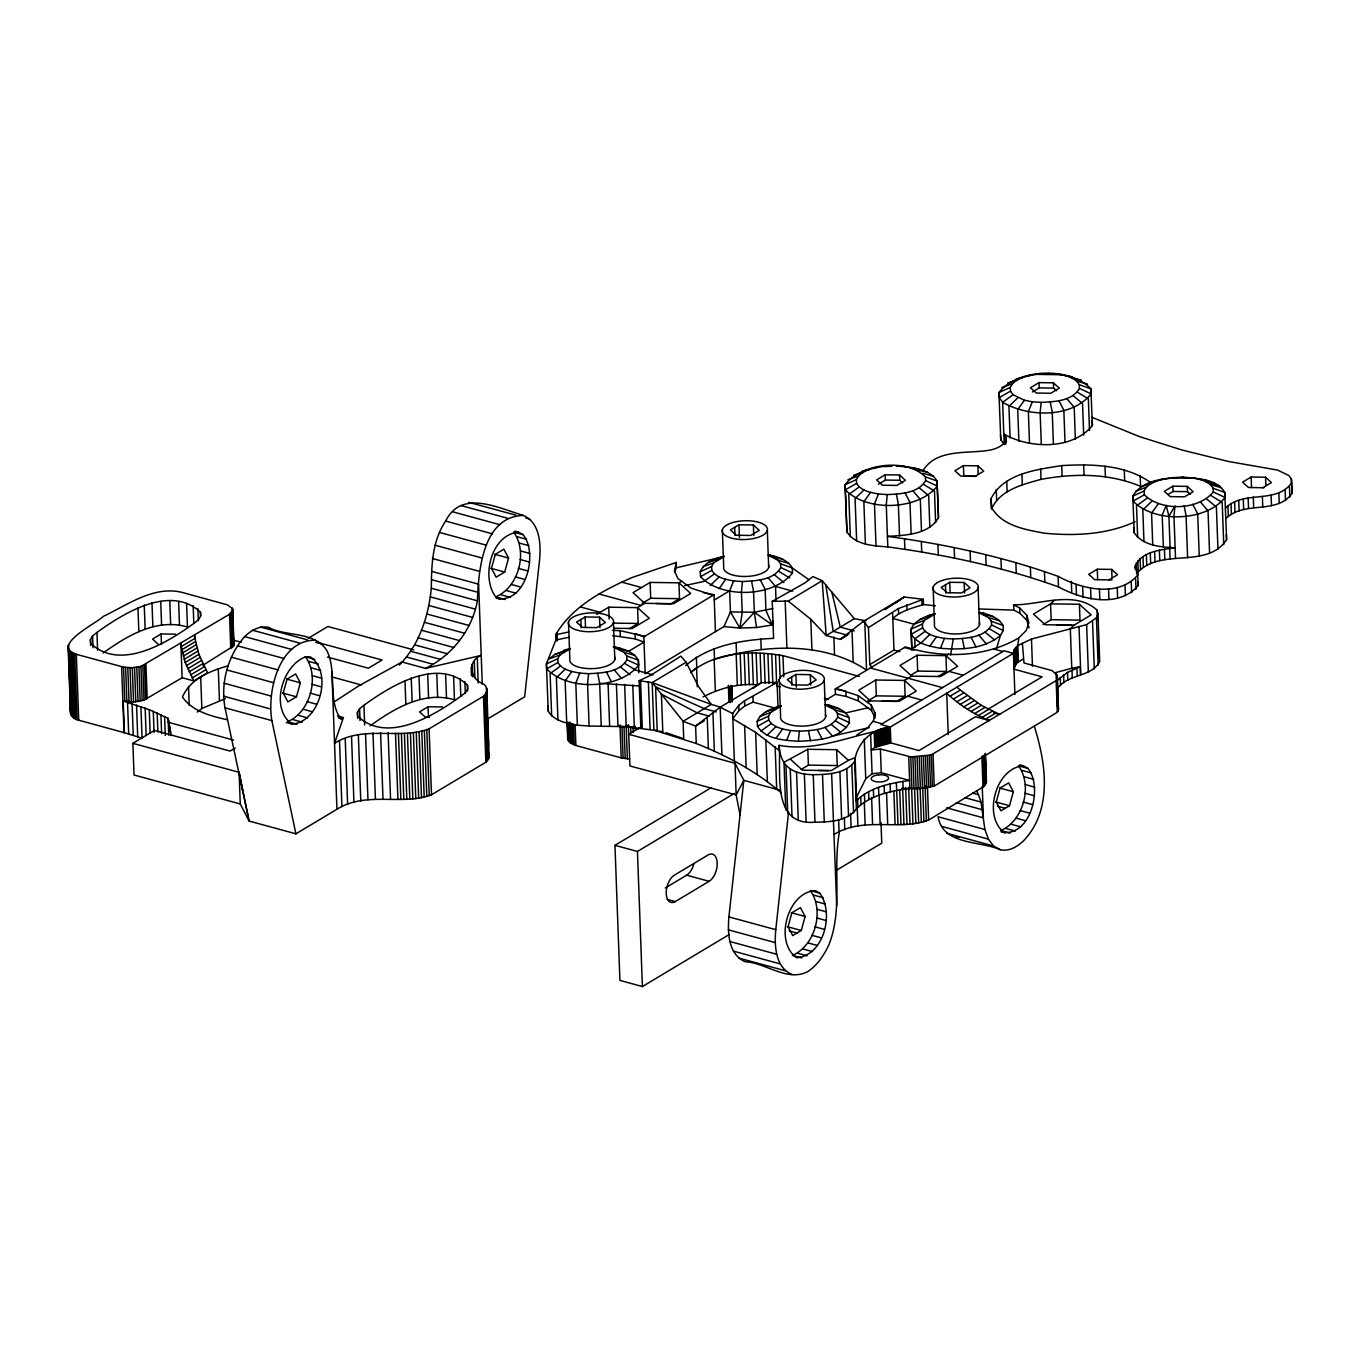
<?xml version="1.0" encoding="UTF-8"?>
<svg xmlns="http://www.w3.org/2000/svg" width="1360" height="1360" viewBox="0 0 1360 1360"><rect width="100%" height="100%" fill="white"/><g stroke="black" fill="none" stroke-linecap="round" stroke-linejoin="round"><path stroke-width="1.5" d="M171.02 735.573L168.113 718.318L149.26 709.682L123.199 701.046L124.372 732.7L142.052 738.208L140.896 706.554M333.999 702.032L358.649 685.933L402.067 661.997L425.476 668.389L481.219 655.418C466.378 661.521 470.22 679.558 483.82 684.131C488.053 687.106 487.526 693.43 483.446 696.269L429.08 728.841C398.548 740.044 363.545 724.948 334.526 743.291L343.417 717.553L337.569 715.955M425.476 668.389C452.047 655.588 472.056 629.85 477.411 600.814C478.516 569.908 482.953 516.664 523.26 515.406C540.175 522.614 541.008 544.459 539.546 560.235L524.654 696.796L487.05 719.321M1022.38 643.28L1023.995 662.966L1052.334 670.684L1057.094 675.41L1056.142 680.663L931.26 754.936L910.775 756.891L880.396 748.986L871.216 750.04L874.769 747.456L874.191 731.612C843.03 738.752 811.903 751.485 779.127 745.314C781.337 773.143 771.188 826.098 814.98 822.205C829.192 821.95 847.161 821.508 856.392 808.996L854.641 761.498C856.732 742.866 871.998 728.484 890.307 727.073L1013.404 653.327L1014.475 649.383L1017.79 645.575L1031.475 639.03L1086.623 624.614L1096.415 617.814L1097.962 613.955L1097.078 610.13C1074.672 589.764 1039.703 605.166 1013.625 604.826L1013.829 610.113L1019.915 613.309L1026.868 620.347L1029.078 628.014M488.852 753.593L488.699 758.591L485.86 762.229L431.494 794.784C400.962 805.987 365.959 790.908 336.94 809.251L295.919 833.833L249.084 821.049L225.029 707.812C220.439 682.805 227.851 655.724 244.664 636.616C250.92 630.581 259.131 625.447 268.175 627.368C286.28 636.939 315.095 631.04 326.927 650.777C337.297 671.806 327.25 699.737 340.799 719.083L343.417 717.553M295.919 833.833L271.864 720.596C266.883 691.526 278.8 640.458 315.027 640.152M296.956 724.251L287.589 721.701C310.352 712.096 319.94 676.804 305.456 656.863C281.979 665.805 269.875 708.356 291.89 724.064C319.668 722.466 333.234 672.639 310.403 656.931L305.337 656.727L314.823 659.413M399.347 665.04C419.373 644.708 428.57 616.114 431.324 588.234C431.494 565.165 432.208 540.94 445.638 521.067C461.55 488.988 498.321 508.062 523.26 515.406M523.056 534.667L518.619 532.185C491.521 534.225 480.624 576.861 495.686 596.819C518.636 587.639 528.139 551.973 513.689 532.117L523.056 534.667C538.679 553.469 525.725 604.52 496.366 598.298M839.358 832.371C832.626 869.618 843.064 908.922 828.937 944.707C824.007 955.162 817.479 965.158 807.687 971.652C787.389 982.209 765.697 962.727 745.229 961.741C728.314 954.516 727.464 932.688 728.926 916.912L743.818 780.351L734.995 763.266L628.779 734.298L641.07 726.92M792.064 974.508C775.149 967.3 774.316 945.472 775.778 929.679L788.596 812.039M801.754 957.933L792.387 955.383C815.15 945.761 824.738 910.486 810.271 890.545L819.638 893.095C834.7 913.053 823.803 955.689 796.688 957.729C773.857 942.038 787.423 892.194 815.201 890.613L819.638 893.095M1009.987 833.187L1000.62 830.637C1023.383 821.015 1032.971 785.74 1018.487 765.799L1027.871 768.349C1043.494 787.151 1030.523 838.185 1001.181 831.963M1030.795 375.156C1023.196 377.247 1013.778 379.525 1010.276 387.447L998.937 392.564L999.226 397.579L1002.643 402.288L1004.19 444.516L1000.79 439.79L998.937 392.564C1017.484 368.237 1070.269 366.503 1090.907 388.858L1092.369 425.527C1072.564 450.058 1029.52 448.919 1003.816 433.959C1011.738 442.765 996.132 449.344 989.06 450.245C966.841 453.968 937.006 448.494 923.168 470.305M777.988 706.996L777.087 682.38L744.566 700.757L738.752 705.347L732.598 713.541L720.171 707.2L695.606 726.036L696.252 743.512C726.648 755.633 756.364 771.273 781.014 792.727M901.816 788.562L920.38 788.562L934.201 786.063L1057.298 712.317L1058.59 708.815L1057.281 705.381M232.849 609.756L229.517 614.278L140.93 666.417L132.294 667.726L123.539 667.114L78.132 654.806C47.974 646.765 96.407 623.407 103.411 616.335C127.636 604.86 153.918 585.31 182.223 592.45L227.46 604.86L232.645 608.821L233.631 645.932L202.81 665.329M614.482 647.547L624.155 652.426L626.705 655.962L626.926 659.736C619.497 672.554 601.8 672.979 588.608 673.71L587.571 683.808L589.118 726.019L626.195 726.665L657.747 730.745M768.349 555.373L778.022 560.252L780.572 563.788L780.793 567.545C773.364 580.363 755.667 580.805 742.475 581.536L741.438 591.634L742.203 612.748L739.857 628.065L723.979 626.569L645.184 673.778L643.841 636.82L714.085 594.728L715.445 631.686M781.082 705.925C771.936 708.39 761.243 711.96 757.18 721.344L757.469 726.359C766.02 739.568 784.176 740.197 798.354 741.302L799.391 731.187C812.583 730.456 830.28 730.031 837.709 717.213L837.488 713.439L834.921 709.903L825.265 705.024M887.808 546.907C873.63 545.802 855.474 545.173 846.923 531.964L845.07 484.738C861.118 463.675 905.879 457.555 925.395 476.85L925.616 480.607C918.187 493.425 900.49 493.85 887.298 494.598L886.261 504.696L887.808 546.907C945.778 554.778 1003.374 567.069 1058.488 586.908C1081.778 599.59 1118.617 608.532 1138.133 585.582L1137.521 571.268L1134.971 567.715C1139.408 551.463 1161.1 549.814 1175.125 547.74C1160.828 547.179 1142.91 545.7 1134.24 532.797L1133.951 527.782M979.132 612.85L988.788 617.729L991.355 621.265L991.576 625.039C984.147 637.857 966.45 638.282 953.258 639.013L950.606 654.976M1057.417 374.085C1065.288 375.564 1074.893 377.094 1079.262 384.659L1079.483 388.433C1072.054 401.251 1054.357 401.676 1041.165 402.407L1040.128 412.522L1041.284 444.176M856.392 808.996C870.128 794.835 891.106 791.078 909.891 788.375L908.735 756.721M1022.958 659.124L1016.447 663.289L1013.982 669.171L1042.083 676.838L987.479 709.546M567.698 737.018C567.001 742.441 573.529 744.787 577.711 746.011L621.197 757.877L629.595 758.965M1013.625 604.826L1019.728 608.022L1026.681 615.06L1028.891 622.727L1026.205 630.513L1018.793 637.908L1017.79 645.575L1018.385 661.419M834.105 834.496C863.124 816.153 898.127 831.249 928.659 820.046L984.215 786.284L986.459 781.337L985.388 753.287M675.257 572.424L676.345 562.462L674.407 571.047L677.977 578.595L691.118 588.149L713.15 595.306M825.163 700.451L835.414 694.297L835.227 689.01L836.145 688.466L858.177 695.606L871.318 705.177L874.905 712.725L873.579 720.528L867.459 728.076L856.953 734.859M773.228 621.095L772.361 624.971L756.5 627.504L739.857 628.065L730.439 611.915L729.657 590.801L733.652 580.907L742.475 581.536M296.463 696.796L300.322 682.822L295.63 673.948L287.079 679.082L283.22 693.056L287.929 701.93L296.463 696.796L282.659 693.039M504.696 572.05L508.555 558.076L503.863 549.202L495.312 554.336L491.453 568.31L496.145 577.184L504.696 572.05L490.892 568.293M801.278 930.478L805.12 916.487L800.428 907.63L791.894 912.747L788.035 926.738L792.727 935.595L801.278 930.478L787.474 926.721M1009.494 805.732L1013.353 791.741L1008.661 782.884L1000.11 788.001L996.268 801.992L1000.96 810.849L1009.494 805.732L995.69 801.975M1057.774 688.109C1068.246 673.744 1091.791 677.28 1099.696 661.453L1097.962 613.955M588.608 673.71L579.785 673.098L575.79 682.992L577.354 725.203L589.118 726.019M887.298 494.598L878.475 493.969L874.48 503.863L876.027 546.074M786.573 740.469L790.568 730.575L799.391 731.187M1041.165 402.407L1032.342 401.795L1028.347 411.689L1029.503 443.343M934.949 613.751C925.803 616.216 915.11 619.786 911.047 629.153L911.336 634.185C917.15 644.283 929.951 646.323 940.44 648.295L944.435 638.401L953.258 639.013M723.979 626.569L730.439 611.915L754.324 612.255L772.837 608.532M577.354 725.203C566.848 723.231 554.047 721.191 548.233 711.093L546.397 663.85L555.832 640.05L555.645 634.763C572.237 606.39 602.99 590.308 632.111 577.507L676.345 562.462M996.268 649.247L1000.45 635.443L1003.306 630.479L1003.017 625.447C998.257 617.032 988.125 614.091 979.217 612.391M865.742 778.787L856.545 797.215L856.12 800.955C870.043 786.964 890.783 783.122 909.602 780.47L881.263 772.735L872.083 773.772L865.742 778.787L864.28 739.194M90.457 639.625L92.599 635.885L96.951 632.451C122.961 613.615 170.323 583.814 200.464 612.255L200.685 616.029L198.543 619.752L194.191 623.203C168.164 642.039 120.802 671.823 90.661 643.382L90.457 639.625L90.678 645.558M228.259 665.805C210.392 670.803 190.213 678.793 182.461 697.034C192.491 711.518 211.259 716.159 227.324 719.763M357.442 712.436L359.584 708.696L363.936 705.262C389.946 686.426 437.308 656.625 467.449 685.066L467.67 688.84L465.528 692.563L461.176 695.997C435.166 714.833 387.804 744.634 357.663 716.193L357.442 712.436L357.663 718.369M579.785 673.098C571.914 671.619 562.309 670.089 557.94 662.507L557.736 658.75L559.878 655.01L570.486 648.652L555.05 654.296L549.253 658.886L559.878 655.01M613.19 646.816C622.523 648.533 633.335 651.304 638.367 660.144L638.656 665.176C619.582 689.503 567.851 691.169 546.686 668.882L546.397 663.85L557.736 658.75M768.434 554.897C777.342 556.597 787.474 559.555 792.234 567.97L792.523 572.985C773.449 597.329 721.718 598.995 700.553 576.691L700.264 571.676C704.327 562.309 715.02 558.722 724.166 556.274M733.652 580.907C725.781 579.445 716.193 577.898 711.824 570.333L711.603 566.559L713.745 562.836L724.353 556.478L676.532 567.749M878.475 493.969C870.604 492.49 860.999 490.96 856.63 483.378L856.409 479.621C859.911 471.699 869.329 469.421 876.928 467.33M790.568 730.575C782.697 729.096 773.092 727.566 768.723 719.984L768.519 716.227L770.661 712.487L781.269 706.129L774.18 707.88L753.117 702.134L744.753 706.027L738.956 710.617L732.785 718.811L755.633 732.377L779.314 750.601M1137.521 571.268L1137.742 575.025C1118.226 597.975 1081.387 589.033 1058.114 576.368C1002.983 556.512 945.387 544.238 887.417 536.35C905.012 535.364 928.608 534.803 938.502 517.701L937.04 481.032C930.206 469.676 915.45 468.316 903.55 466.259M798.354 741.302C815.949 740.316 839.545 739.738 849.439 722.653L849.15 717.638C844.39 709.223 834.258 706.265 825.35 704.565L830.654 705.602M1140.156 475.813L1140.547 486.353C1109.284 473.11 1073.975 473.263 1041.046 479.366C1022.669 484.415 999.923 489.923 991.474 509.065L991.083 498.508C1003.918 473.28 1036.643 469.642 1061.718 465.596C1092.165 463.879 1125.995 464.491 1151.58 483.242M944.435 638.401C936.564 636.922 926.959 635.392 922.59 627.81L922.386 624.053L924.528 620.313L935.136 613.955L928.047 615.706M1079.262 384.659L1090.907 388.858L1091.196 393.873C1071.391 418.404 1028.364 417.265 1002.643 402.288L1013.064 394.757L1024.369 400.231L1032.342 401.795M1164.653 478.72C1157.037 480.811 1147.636 483.089 1144.134 491.011L1132.795 496.128L1133.084 501.143C1154.453 523.379 1205.946 521.764 1225.054 497.437L1224.765 492.422C1216.401 478.346 1196.953 478.771 1182.435 477.037C1165.197 478.295 1142.451 479.621 1132.795 496.128L1134.24 532.797M1144.134 491.011L1144.355 494.785C1161.185 511.581 1198.075 510.391 1213.324 491.997L1213.103 488.24C1208.734 480.658 1199.146 479.128 1191.275 477.649M1136.246 563.142L1136.637 573.699C1159.451 546.584 1206.541 570.095 1226.601 539.648L1224.765 492.422L1213.103 488.24M1225.411 508.062C1243.584 489.872 1276.513 504.39 1291.609 482.851L1291.388 479.077L1288.838 475.541L1277.533 470.067L1228.284 461.448L1182.129 450.041L1139.442 436.594L1092.08 417.367M1225.802 518.619C1243.975 500.429 1276.904 514.93 1292 493.391L1291.609 482.851M1170.093 547.859L1168.92 516.188L1175.006 505.988L1173.969 516.086L1175.516 558.297M571.812 671.534L565.165 680.901L566.712 723.112M719.032 588.727L725.679 579.343M870.502 492.405L863.855 501.772L865.402 543.983M775.948 738.378L782.595 729.011M1024.369 400.231L1017.722 409.598L1018.878 441.252M929.815 646.204L936.462 636.837M1158.21 503.795L1151.563 513.162L1152.736 544.833M779.127 745.314C780.181 767.125 793.475 774.316 813.229 774.707C827.441 774.452 845.41 774.01 854.641 761.498M739.857 628.065L754.324 612.255L753.542 591.141L751.553 581.162M1057.485 680.204L1067.532 672.401L1080.197 666.706L1080.486 674.628M565.233 669.12L556.393 677.705L557.94 719.916M710.26 585.514L719.1 576.946M863.923 490.008L855.083 498.576L856.63 540.787M1017.79 397.817L1008.95 406.402L1010.106 438.056M767.176 735.182L776.016 726.597M929.883 634.423L921.043 642.991L910.792 649.145M1151.631 501.398L1142.808 509.966L1143.964 541.62M1054.323 600.321L1050.583 603.857L1033.481 614.091L1045.228 624.75L1074.06 625.158L1091.145 614.924L1079.415 604.265L1050.583 603.857L1051.161 619.701L1043.052 624.563M1074.06 625.158L1070.32 628.694L1071.765 668.27L1055.411 672.639M685.593 665.635C709.546 644.929 742.917 639.863 773.585 638.333L772.225 601.392L788.222 601.086L810.798 619.259L826.183 635.562L840.225 639.404L863.175 621.52L904.094 597.023L923.287 599.301L923.491 604.571C912.849 607.92 901.238 610.623 892.823 618.443L913.903 624.189L924.528 620.313M197.285 712.096L201.841 708.475L225.42 698.598M690.506 672.588L696.592 667.76L697.289 686.766M690.591 672.537C716.635 651.491 751.434 650.369 782.969 655.639L859.384 676.481M872.219 667.896L869.805 664.581L868.462 627.64L898.433 608.566L923.287 599.301M940.44 648.295C960.789 649.978 984.096 649.213 1000.45 635.443L989.434 628.762M560.507 666.043L550.103 673.591L551.65 715.802M714.374 573.869L703.97 581.417L684.505 585.65M859.197 486.931L848.776 494.479L850.323 536.69M760.886 731.068L771.29 723.537M925.157 631.346L914.753 638.894L915.059 647.343M1146.905 498.321L1136.501 505.869L1137.657 537.523M895.203 603.398L904.094 597.023L885.105 609.62M752.862 688.483L761.073 682.686L777.087 682.38M848.861 633.675L840.225 639.404L847.28 635.171L833.221 631.346L825.775 584.97L822.188 580.737L812.906 576.572L804.746 583.032L772.225 601.392M836.145 688.466L905.471 646.918C941.936 658.58 985.15 657.696 1018.793 637.908M785.757 809.761L784.006 762.263L807.823 749.292L836.655 749.7L848.385 760.359L855.083 757.622L856.681 801.159M103.173 652.987C127.296 635.715 156.587 617.916 187.459 626.994L186.592 603.245M175.491 634.151L161.092 633.947L152.541 639.064L158.406 644.402M194.956 638.384L198.9 654.313L207.519 672.707L193.851 680.901L185.215 662.507L181.288 646.578L194.956 638.384L194.565 635.222L194.701 639.251M181.815 649.757L195.5 641.563M182.478 652.953L196.163 644.759M183.26 656.149L196.945 647.955M184.178 659.345L197.863 651.151M185.215 662.507L198.9 654.313M186.371 665.669L200.039 657.475M187.646 668.797L201.314 660.603M189.023 671.891L202.708 663.697M123.199 701.046L133.552 702.032L144.058 700.111L182.138 677.722L193.851 680.901M190.536 674.951L204.204 666.757M192.134 677.96L205.819 669.766M132.872 743.342L239.105 772.31L249.084 821.049L240.261 803.964L134.028 774.996L132.872 743.342L154.411 730.439L230.095 751.077L235.229 748M308.176 638.316L327.913 626.484L413.712 649.876M370.158 725.798C394.281 708.526 423.572 690.727 454.461 699.788L453.594 676.056M442.493 706.962L428.077 706.758L419.526 711.875L425.391 717.213L429.505 717.264M585.106 616.981L576.555 622.098L582.42 627.419L596.836 627.623L605.387 622.506L599.522 617.185L585.106 616.981L585.497 627.521M738.973 524.79L730.422 529.924L736.287 535.245L750.703 535.449L759.254 530.332L753.389 524.994L738.973 524.79L739.432 537.455M596.768 614.38L608.736 607.206L637.568 607.614L644.742 603.313L673.574 603.721L690.676 593.487L678.946 582.828L650.114 582.42L633.012 592.671L644.742 603.313M642.141 603.381L650.692 598.264L679.524 598.672L678.946 582.828L681.615 581.23M885.139 474.793L876.605 479.91L882.47 485.231L896.886 485.435L905.42 480.318L899.555 474.997L885.139 474.793L885.343 480.063L878.492 484.16M1039.006 382.619L1030.472 387.736L1036.337 393.057L1050.753 393.261L1059.287 388.144L1053.422 382.823L1039.006 382.619L1039.21 387.889L1032.376 391.986M629.595 628.592L638.146 623.458L637.568 607.614L649.298 618.273L632.196 628.507L613.666 628.252M679.524 598.672L670.973 603.806L656.557 603.585M714.272 600.032L729.657 590.801M963.441 465.63L954.89 470.764L960.755 476.085L975.171 476.289L983.722 471.172L977.857 465.834L963.441 465.63L963.815 476.187L976.174 476.357M640.866 728.161L639.115 680.68L652.171 682.601L686.137 662.252L698.513 686.528L711.28 704.395L721.48 707.472M788.222 601.086L822.188 580.737L826.183 635.562L854.369 618.681L866.065 620.857M704.293 720.834L695.606 726.036L683.094 721.293L652.171 682.601L653.905 730.082L696.252 743.512M795.889 674.458L787.338 679.575L793.203 684.896L807.619 685.1L816.17 679.983L810.305 674.662L795.889 674.458L796.348 687.123M949.756 582.284L941.205 587.401L947.07 592.722L961.486 592.926L970.037 587.809L964.172 582.488L949.756 582.284L950.147 592.824M869.805 664.581L893.979 650.097L899.827 651.695M1172.864 486.183L1164.313 491.3L1170.178 496.621L1184.594 496.825L1193.145 491.708L1187.28 486.387L1172.864 486.183L1173.051 491.453L1168.784 494.02M875.721 680.017L858.636 690.268L870.366 700.91L899.198 701.318L916.283 691.084L904.553 680.425L875.721 680.017L876.299 695.861L867.765 700.978M917.099 655.231L899.997 665.465L911.744 676.124L940.576 676.532L957.661 666.298L945.931 655.639L917.099 655.231L917.677 671.075L910.843 675.172M729.436 934.405L642.396 986.544L619.922 980.407L614.958 845.325L711.246 787.661M867.68 702.525L870.366 700.91M911.744 676.124L904.553 680.425L905.131 696.269L896.58 701.403L882.164 701.182M948.617 654.041L945.931 655.639L946.509 671.483L937.958 676.6M1109.012 579.853L1117.563 574.736L1111.698 569.415L1097.282 569.211L1088.731 574.328L1094.596 579.649L1112.089 579.955M1262.879 487.679L1271.43 482.562L1265.565 477.224L1251.149 477.02L1242.598 482.154L1248.463 487.475L1263.899 487.764M834.921 709.903L845.733 712.912L867.884 707.812L871.505 710.464L875.092 717.995L874.905 712.725M614.958 845.325L637.449 851.462L734.383 793.39M801.21 769.437L808.401 765.136L837.233 765.544L836.655 749.7M948.243 734.57L946.713 693.26L950.045 696.218L960.296 690.081L981.308 705.33L999.719 714.459L993.701 712.827M848.385 760.359L831.283 770.593L802.451 770.185L790.721 759.526M950.045 696.218L953.428 699.057L963.679 692.92M953.428 699.057L956.862 701.794L967.113 695.64M956.862 701.794L960.347 704.395L970.598 698.258M960.347 704.395L963.866 706.877L974.134 700.74M665.261 887.995L686.647 875.177A14.501 7.939 -74.7 0 0 693.804 864.161M963.866 706.877L967.436 709.24L977.704 703.086M967.436 709.24L971.04 711.467L981.308 705.33M971.04 711.467L974.678 713.575L984.946 707.421M974.678 713.575L978.35 715.53L988.601 709.393M978.35 715.53L982.039 717.366L992.29 711.212M675.274 901.595L709.121 881.314A14.501 7.939 -74.7 0 0 717.196 863.005A14.501 7.939 -74.7 0 0 708.169 854.93L674.305 875.211A14.501 7.939 -74.7 0 0 666.247 893.52A14.501 7.939 -74.7 0 0 675.274 901.595L667.097 899.368M982.039 717.366L985.745 719.049L995.996 712.912M836.417 870.315L881.756 843.149L880.991 822.562M999.226 397.579L1010.497 391.204L1010.276 387.447M856.63 483.378L845.359 489.753L846.923 531.964M700.553 576.691L711.824 570.333M546.686 668.882L557.94 662.507M1133.084 501.143L1144.355 494.785M922.59 627.81L911.336 634.185L911.88 648.958M757.469 726.359L768.723 719.984M639.115 680.68L650.879 675.206L680.85 656.132L686.137 662.252M703.035 696.966C719.729 688.262 738.412 683.162 757.316 684.811L756.143 653.14M1135.039 521.747C1106.921 534.667 1074.791 536.146 1044.378 533.188C1025.355 529.618 1002.167 525.912 991.61 507.603L991.083 498.508M856.409 479.621L845.07 484.738L845.359 489.753C866.541 512.057 918.272 510.391 937.329 486.047L925.616 480.607M700.264 571.676L711.603 566.559M922.386 624.053L911.047 629.153L911.812 650.267M757.18 721.344L768.519 716.227M874.769 747.456L890.885 742.917L918.986 750.567L975.409 716.771L989.451 720.613L985.745 719.049M1001.793 387.583L1012.418 383.707M847.926 479.757L858.551 475.898M703.12 566.712L713.745 562.836M1135.651 491.147L1146.276 487.288M760.036 716.363L770.661 712.487M1026.29 376.176L1039.516 373.83M872.423 468.35L885.649 466.004M1173.357 477.394L1171.759 477.972L1195.644 478.312M555.645 634.763L568.803 631.975M555.832 640.05L568.99 637.245M1007.607 382.993L1016.77 380.273M853.74 475.167L862.903 472.447M708.917 562.122L718.097 559.402M555.05 654.296L564.23 651.576M1141.448 486.557L1150.628 483.837M919.7 619.599L928.88 616.879M765.833 711.773L775.013 709.053M563.414 650.403L570.299 648.448M863.175 621.52L864.807 622.591L866.541 670.072C822.341 640.713 763.385 644.861 714.527 659.396L714.136 648.839M869.21 727.617L832.422 736.1L824.942 727.294M1015.954 379.1L1023.043 377.349M862.087 471.274L869.176 469.523M1149.812 482.664L1156.884 480.93M1071.765 668.27L1080.197 666.706M1160.148 479.74L1169.838 478.261M1037.918 374.408L1061.803 374.748M884.051 466.582L892.126 466.259M1039.21 387.889L1053.626 388.093L1056.55 390.762M885.343 480.063L899.759 480.267L902.683 482.936M1173.051 491.453L1187.467 491.657L1190.408 494.326M1051.161 619.701L1079.993 620.109L1079.415 604.265M1057.026 625.022L1071.442 625.243M613.428 623.118L638.146 623.458M917.677 671.075L946.509 671.483M876.299 695.861L905.131 696.269M818.38 770.525L828.682 770.661M1013.829 610.113L979.285 608.974M597.686 673.353L599.675 683.332L639.319 685.95M1027.871 768.349L1023.434 765.867C995.656 767.448 982.073 817.292 1004.921 832.983M955.349 837.063L959.157 837.216M1000.297 849.762L993.65 846.039L988.397 839.137L984.895 829.515L938.06 816.748C943.109 845.597 979.829 840.463 1000.297 849.762C1009.341 851.7 1017.569 846.566 1023.825 840.531C1053.014 809.37 1045.84 763.079 1034.263 726.087M612.34 630.292L620.109 630.683L644.759 636.259M612.544 635.579L635.256 638.911L644.028 642.107L628.643 651.321L619.412 649.349M896.155 466.089L907.936 466.922M867.136 708.254L868.683 708.39M923.491 604.571L935.306 605.744M780.453 686.749L776.713 686.256L775.557 654.602M1065.39 375.649L1072.428 376.822M1199.248 479.213L1206.269 480.403M911.523 467.823L918.561 468.996M768.468 555.067L773.738 555.951M979.251 612.544L984.521 613.428M614.601 647.241L619.871 648.125M703.46 592.654L714.085 594.728M835.227 689.01L845.852 691.101L846.039 696.388L858.381 700.893L867.884 707.812M835.414 694.297L846.039 696.388M659.328 731.051L662.473 731.663M1071.969 378.046L1081.2 380.035M1215.041 483.599L1205.827 481.61L1219.716 485.775L1210.553 484.687L1221.348 487.696M918.102 470.22L927.333 472.209M773.279 557.175L782.51 559.147M984.062 614.652L993.293 616.624M830.195 706.826L839.426 708.815M241.519 642.192L233.359 640.254M70.516 700.485C69.683 708.05 68.833 718.607 78.727 720.205L124.372 732.7M872.967 721.293L882.13 723.792M468.809 502.333L515.661 515.1M525.827 518.024L529.907 519.129M768.026 577.643L775.506 586.449L792.744 591.158M1013.404 653.327L1004.02 650.777L880.94 724.506L890.307 727.073L890.885 742.917M993.667 648.992L1002.83 651.491M460.785 505.495L507.637 518.262M452.88 511.87L499.732 524.654M514.879 531.165L518.619 532.185M517.191 536.724L526.558 539.274M854.318 630.955L840.276 627.113L831.81 592.093L825.775 584.97M445.638 521.067L492.473 533.834M904.536 647.496L914.243 650.131M519.52 543.133L528.887 545.683M520.523 550.902L529.89 553.452M439.535 532.44L486.387 545.207M621.843 582.165L641.563 587.537M949.11 671.415L963.169 675.24M520.115 559.521L529.499 562.071M494.751 554.302L508.555 558.076M435.013 545.19L481.848 557.974M518.347 568.378L527.714 570.928M598.995 593.98L641.155 605.472M942.48 687.633L870.349 667.981M515.338 576.895L524.705 579.445M432.361 558.484L479.196 571.268M511.275 584.46L520.642 587.027M580.465 606.951L600.185 612.323M907.732 696.201L921.791 700.043M506.43 590.597L515.797 593.147M431.766 571.404L478.601 584.188L482.273 684.267M501.16 594.847L510.527 597.414M505.189 599.505L495.822 596.955L500.123 599.318M431.8 579.717L478.448 592.45M431.324 588.234L477.411 600.814M824.347 698.258L828.359 699.363M430.321 596.853L475.473 609.178M1019.677 764.847L1023.434 765.867M428.825 605.472L472.685 617.44M1021.989 770.389L1031.356 772.956M653.038 674.849L635.8 670.14L624.784 663.459M426.836 613.989L469.064 625.498M1024.318 776.798L1033.685 779.365M1025.321 784.584L1034.688 787.134M424.371 622.268L464.661 633.267M1024.93 793.186L1034.297 795.753M421.498 630.241L459.527 640.611M999.549 787.984L1013.353 791.741M716.278 711.909L704.225 708.628L655.605 686.919L657.22 731.051M709.223 716.125L697.187 712.844L661.402 694.178L662.83 732.683M1023.162 802.06L1032.529 804.61M418.217 637.789L453.73 647.479M972.621 793.135L978.52 794.733L981.019 802.06L984.895 829.515M414.596 644.827L447.355 653.752M1020.136 810.56L1029.503 813.127M997.339 806.14L1005.227 808.299M964.988 797.691L981.019 802.06M410.652 651.253L440.453 659.379M1016.073 818.142L1025.44 820.692M956.284 802.621L982.668 809.812M406.47 656.999L433.143 664.275M1011.245 824.262L1020.612 826.829M946.747 807.857L983.399 817.853L982.243 786.437M1005.975 828.529L1015.342 831.079M260.593 627.079L307.428 639.846M316.608 642.175L382.058 660.025L368.39 668.219L327.471 657.067M315.571 642.209L321.674 643.875M252.569 630.224L299.404 643.008M941.562 826.353L988.397 839.137M244.664 636.616L291.499 649.4M946.815 833.272L993.65 846.039M308.958 661.47L318.325 664.02M780.47 790.347L743.818 780.351L736.168 794.92L740.044 814.963M237.405 645.813L284.257 658.58M311.287 667.879L320.654 670.429M331.296 676.753L361.471 684.981M312.29 675.648L321.657 678.198M231.319 657.169L278.154 669.953M311.899 684.267L321.266 686.817M286.518 679.048L300.322 682.822M226.78 669.936L273.615 682.72M310.131 693.124L319.498 695.674M307.105 701.641L316.472 704.191M224.128 683.23L270.963 696.014M338.283 717.774L342.108 718.811M303.042 709.206L312.409 711.773M298.214 715.343L307.581 717.893M223.533 696.15L270.368 708.934M292.944 719.593L302.311 722.16M286.263 722.517L291.89 724.064M225.029 707.812L271.864 720.596M813.773 895.135L823.14 897.702M168.079 722.245L233.546 740.095M816.102 901.544L825.469 904.111M817.088 909.33L826.455 911.88M686.647 875.177L709.121 881.314M816.697 917.932L826.064 920.499M791.316 912.73L805.12 916.487M814.929 926.806L824.296 929.356M811.903 935.306L821.27 937.856M789.106 930.886L796.994 933.045M728.926 916.912L775.778 929.679M807.84 942.888L817.207 945.438M803.012 949.008L812.379 951.575M728.331 929.832L775.166 942.599M797.742 953.275L807.109 955.825M729.827 941.494L776.679 954.261M733.329 951.099L780.164 963.883M738.582 958.018L785.417 970.785M1076.695 381.123L1087.507 384.132M922.828 473.297L933.64 476.306M988.788 617.729L999.6 620.738M778.022 560.252L788.817 563.261M624.155 652.426L634.95 655.435M626.11 725.356L637.959 729.164M1048.594 373.456L1050.022 373.915M1182.435 477.037L1183.88 477.479M665.975 732.632L683.723 738.769L683.094 721.293L711.28 704.395L652.171 682.601M925.395 476.85L937.04 481.032L938.502 517.701M991.355 621.265L1003.017 625.447M780.572 563.788L792.234 567.97L808.894 579.683M837.488 713.439L849.15 717.638M626.705 655.962L638.367 660.144L638.826 672.809M643.841 636.82L635.069 633.624L635.256 638.911M1079.483 388.433L1091.196 393.873M1213.324 491.997L1225.054 497.437M991.576 625.039L1003.306 630.479M780.793 567.545L792.523 572.985M837.709 717.213L849.439 722.653M626.926 659.736L638.656 665.176M268.175 627.368L271.507 629.238M1077.341 392.156L1088.357 398.837L1089.513 430.508M1211.182 495.72L1222.198 502.418L1223.745 544.629M923.474 484.33L934.473 491.028L935.646 522.682M778.651 571.285L789.667 577.966M835.567 720.936L846.583 727.617M1206.83 499.171L1216.401 507.008L1217.948 549.219M1072.989 395.607L1082.543 403.427L1083.699 435.098M919.122 487.781L928.676 495.618L929.832 527.272M985.082 632.196L994.636 640.033M774.299 574.719L783.853 582.556M831.215 724.387L840.769 732.207M620.432 666.893L629.986 674.73M956.981 687.123L960.296 690.081M730.949 698.258L732.428 700.961M1200.557 502.095L1208.037 510.901L1209.584 553.112M1066.716 398.514L1074.196 407.32L1075.352 438.991M912.849 490.705L920.329 499.511L921.485 531.165M978.809 635.12L986.289 643.926M614.159 669.817L621.639 678.623M831.81 592.093L854.369 618.681M1010.497 391.204L1013.064 394.757M864.807 622.591L868.462 627.64M233.41 642.209L234.107 644.045M1192.805 504.288L1197.701 513.825L1199.248 556.036M1058.964 400.724L1063.843 410.261L1065.016 441.915M905.097 492.898L909.976 502.435L911.149 534.089M971.057 637.313L975.953 646.867M760.274 579.836L765.17 589.373L765.935 610.487L772.361 624.971L754.324 612.255L756.5 627.504M817.19 729.504L822.086 739.041M606.407 672.027L611.303 681.564M985.405 777.648L986.459 781.337M976.837 791.316L978.52 794.733M1168.92 516.188L1166.183 505.359L1162.205 515.253L1163.361 546.924M1184.101 505.614L1186.073 515.593L1187.62 557.804M1050.243 402.05L1052.232 412.029L1053.388 443.683M962.336 638.656L964.325 648.635M896.376 494.224L898.365 504.203L899.521 535.857M808.469 730.83L810.458 740.809M242.981 792.353L239.105 772.31L240.261 803.964M170.765 732.938L168.113 718.318L168.742 735.199M181.288 646.578L180.88 643.416L182.138 677.722M1292 493.391L1291.388 479.077M1226.312 534.633L1226.601 539.648M1137.912 581.808L1138.133 585.582M1092.08 420.512L1092.369 425.527M1000.484 434.775L1000.79 439.79M547.944 706.061L548.233 711.093M675.716 563.227L675.92 568.514M557.175 634.253L557.362 639.54M1289.467 486.574L1289.858 497.131M1285.115 490.025L1285.506 500.565M1278.859 492.932L1279.233 503.489M1271.09 495.142L1271.481 505.682M1265.565 477.224L1265.871 485.673M1262.386 496.468L1262.777 507.008M1253.308 496.825L1253.682 507.382M1251.149 477.02L1251.54 487.577M1248.157 497.794L1248.531 508.351M1243.278 499.018L1243.669 509.575M1238.756 500.463L1239.13 511.02M1234.642 502.112L1235.033 512.669M1231.021 503.948L1231.412 514.505M1227.927 505.937L1228.318 516.494M1187.28 486.387L1187.467 491.657M1169.702 548.301L1170.076 558.858M1164.415 549.134L1164.806 559.674M1159.383 550.205L1159.757 560.762M1154.64 551.531L1155.031 562.071M1150.288 553.061L1150.679 563.618M1146.378 554.795L1146.769 565.352M1142.978 556.699L1143.369 567.256M1140.122 558.739L1140.513 569.296M1137.861 560.898L1138.252 571.455M1135.277 565.42L1135.43 569.653M1135.6 578.748L1135.991 589.305M1131.248 582.199L1131.639 592.756M1124.278 469.999L1124.652 480.556M1124.992 585.123L1125.366 595.663M1117.223 587.316L1117.614 597.873M1111.698 569.415L1112.004 577.847M1105 466.225L1105.391 476.765M1108.519 588.642L1108.91 599.199M1099.441 588.999L1099.815 599.556M1097.282 569.211L1097.673 579.751M1097.078 610.13L1097.452 620.466M1098.217 641.104L1098.812 657.628M1096.415 617.814L1098.149 665.312M1092.539 621.452L1094.29 668.95M1090.601 588.387L1090.992 598.944M1083.665 464.712L1084.056 475.269M1086.623 624.614L1088.357 672.095M1082.628 586.823L1083.019 597.38M1079.041 627.079L1080.775 674.577M1076.066 584.426L1076.44 594.966M1076.933 667.913L1077.222 675.818M1071.323 581.349L1071.714 591.889M1071.986 670.072L1072.275 677.977M1061.718 465.596L1062.109 476.153M1067.532 672.401L1067.821 680.306M1053.422 382.823L1053.626 388.093M1063.605 674.883L1063.911 682.788M1058.114 576.368L1058.488 586.908M1060.256 677.484L1060.545 685.406M1057.349 676.277L1058.505 709.699M1057.111 678.912L1058.267 710.583M1056.686 674.543L1056.856 678.776M1056.703 679.796L1057.859 711.45M1056.125 673.71L1056.278 677.943M1056.142 680.663L1057.298 712.317M1040.655 468.809L1041.046 479.366M1044.446 571.591L1044.837 582.148M1030.37 567.035L1030.744 577.575M1031.475 639.03L1032.461 666.128M1021.921 474.13L1022.312 484.67M1026.681 615.06L1026.868 620.347M1019.728 608.022L1019.915 613.309M1015.869 562.683L1016.26 573.24M1017.093 646.187L1017.671 662.031M1016.447 646.816L1017.025 662.66M1015.869 647.445L1016.447 663.289M1015.342 648.074L1015.92 663.918M1014.866 648.72L1015.461 664.564M1014.475 649.383L1015.053 665.227M1006.213 437.937L1006.366 442.153M1014.135 650.029L1014.713 665.873M1013.863 650.692L1014.441 666.536M1013.642 651.338L1014.084 667.845M1005.448 435.88L1005.754 444.329M1013.421 652.664L1014.9 694.501M1006.774 481.185L1007.165 491.725M1000.977 558.569L1001.368 569.109M996.251 489.498L996.642 500.055M985.728 554.676L986.119 565.233M977.857 465.834L978.163 474.283M985.235 753.729L986.289 782.578M985.337 760.308L986.017 778.855M984.793 754.987L985.864 783.836M978.112 587.928A22.627 9.384 -2.1 0 1 942.293 595.595A22.627 9.384 -2.1 0 1 946.475 579.292A22.627 9.384 -2.1 0 1 978.112 587.928L979.472 624.852M984.096 756.211L985.167 785.077M983.076 755.378L984.215 786.284M981.886 756.551L983.025 787.474M970.122 551.004L970.496 561.561M964.172 582.488L964.563 593.028M954.176 547.587L954.55 558.144M945.489 584.834L945.778 593.045M937.907 544.408L938.298 554.965M933.13 587.282L934.49 624.223A22.627 9.384 -2.1 0 0 957.525 633.913A22.627 9.384 -2.1 0 0 979.319 622.421M933.045 754.409L934.201 786.063M931.26 754.936L932.416 786.607M929.407 755.429L930.563 787.083M921.349 541.467L921.723 552.024M921.825 599.556L922.012 604.826M927.469 755.854L928.625 787.508M927.452 787.066L928.659 820.046M925.463 756.211L926.619 787.865M925.106 785.893L926.381 820.93M923.423 756.5L924.579 788.171M922.743 788.766L923.95 821.746M921.332 756.738L922.488 788.392M919.224 756.908L920.38 788.562M920.091 787.423L921.366 822.46M917.099 757.01L918.255 788.664M917.371 788.052L918.663 823.106M914.974 757.027L916.13 788.698M914.566 788.596L915.841 823.633M912.866 756.993L914.022 788.664M904.502 538.781L904.893 549.338M906.78 604.673L906.984 609.96M910.775 756.891L911.931 788.545M911.659 789.021L912.951 824.058M899.555 474.997L899.759 480.267M908.633 787.287L909.993 824.398M905.641 787.508L907.001 824.619M898.433 608.566L898.62 613.853M902.887 781.354L903.176 789.276M902.615 787.627L903.975 824.721M899.691 789.684L900.983 824.721M892.619 613.156L893.979 650.097M896.376 782.51L898.008 824.619M893.877 791.418L895.084 824.398M888.794 727.328L889.372 743.172M890.103 783.904L890.392 791.826M887.315 727.6L887.893 743.444M885.853 727.906L886.431 743.75M884.425 728.229L885.003 744.073M886.567 793.016L887.689 823.922M883.014 728.569L883.592 744.413M884.153 785.536L884.442 793.458M881.637 728.943L882.232 744.787M880.311 729.334L880.889 745.178M880.396 748.986L881.263 772.735M879.002 729.759L879.58 745.603M877.744 730.184L878.322 746.028M879.087 795.022L880.141 823.871M876.503 730.643L877.098 746.487M878.543 787.389L878.832 795.311M875.33 731.119L875.908 746.963M871.318 705.177L871.505 710.464M873.358 789.446L873.647 797.368M870.638 734.196L872.083 773.772M871.607 797.453L872.576 824.245M868.632 791.69L868.921 799.595M864.416 794.087L864.705 801.992M864.297 802.366L865.13 825.044M858.177 695.606L858.381 700.893M860.727 796.62L861.033 804.542M852.023 630.496L853.145 661.368M857.633 799.289L857.922 807.194M857.242 807.687L857.922 826.234M851.819 765.272L853.553 812.77M850.578 813.382L851.105 827.815M846.787 768.672L848.521 816.17M844.339 817.36L844.781 829.736M839.902 771.494L841.636 818.975M833.884 637.075L834.513 654.551M838.627 819.604L839.086 831.98M831.623 773.517L836.723 905.726M824.245 680.102A22.627 9.384 -2.1 0 1 788.426 687.769A22.627 9.384 -2.1 0 1 792.608 671.466A22.627 9.384 -2.1 0 1 824.245 680.102L825.605 717.043M822.528 774.605L824.279 822.103M810.798 619.259L811.937 650.114M810.305 674.662L810.696 685.219M813.229 774.707L814.98 822.205M807.823 749.292L808.401 765.136M804.355 773.806L806.106 821.304M796.535 771.953L798.269 819.451M791.622 677.008L791.911 685.219M785.179 600.865L786.913 648.363M790.262 769.284L792.013 816.782M782.969 655.639L783.734 676.753M785.995 765.969L787.746 813.467M779.297 655.095L780.147 678.3M779.263 679.456L780.623 716.397A22.627 9.384 -2.1 0 0 803.658 726.087A22.627 9.384 -2.1 0 0 825.452 714.595M775.506 586.449L776.05 601.222M767.329 530.451A22.627 9.384 -2.1 0 1 731.51 538.118A22.627 9.384 -2.1 0 1 735.692 521.815A22.627 9.384 -2.1 0 1 767.329 530.451L768.689 567.375M771.749 654.177L772.837 683.723M775.132 746.861L776.696 789.072M767.907 653.82L768.995 683.366M764.031 653.531L765.102 683.077M765.816 739.517L767.363 781.728M760.801 638.843L761.192 649.4M760.104 653.31L761.192 682.856L720.171 707.2L721.905 754.681M753.389 524.994L753.78 535.551M755.633 732.377L757.18 774.588M752.165 653.055L753.338 684.709M752.913 696.864L753.117 702.134M748.17 653.038L749.343 684.692M744.175 653.072L745.331 684.743M744.566 700.757L744.753 706.027M744.617 725.475L746.164 767.686M740.163 653.191L741.319 684.845M734.706 527.357L734.995 535.568M738.752 705.347L738.956 710.617M736.117 642.6L736.491 653.157M736.151 653.361L737.307 685.032M734.995 763.266L736.168 794.92L629.935 765.952L628.337 724.676M731.748 685.763L732.343 701.913M731.714 685.899L732.224 700.026M732.632 712.895L734.332 761.039M731.357 686.715L731.867 700.825M730.609 685.61L731.187 701.76M729.64 686.494L730.235 702.644M728.348 685.321L728.943 701.454M722.347 529.805L723.707 566.746A22.627 9.384 -2.1 0 0 746.742 576.436A22.627 9.384 -2.1 0 0 768.536 564.927M714.17 659.6L715.343 691.254M712.929 712.776L714.34 751.264M707.217 717.179L708.356 748.527M696.371 657.101L696.762 667.658M650.114 582.42L650.692 598.264M648.38 681.955L650.114 729.453M640.56 680.85L642.294 728.331M635.171 726.24L635.324 730.269M632.774 685.185L634.321 727.413M632.961 726.512L633.182 732.564M637.449 851.462L642.396 986.544M630.683 726.665L630.904 732.717M624.648 684.454L627.351 758.88M624.002 726.376L625.192 758.659M620.109 630.683L620.313 635.97M621.945 726.053L623.118 758.319M619.99 724.897L621.197 757.877M616.403 683.893L617.95 726.104M613.462 622.625A22.627 9.384 -2.1 0 1 577.643 630.292A22.627 9.384 -2.1 0 1 581.825 613.989A22.627 9.384 -2.1 0 1 613.462 622.625L614.822 659.549M608.736 607.206L609.161 619.089M608.073 683.519L609.62 725.73M599.522 617.185L599.913 627.725M599.675 683.332L601.222 725.543M580.839 619.531L581.128 627.742M575.127 724.846L575.892 745.467M573.461 724.234L574.226 744.838M568.48 621.979L569.84 658.92A22.627 9.384 -2.1 0 0 592.875 668.61A22.627 9.384 -2.1 0 0 614.669 657.118M571.948 723.537L572.713 744.141M570.622 722.772L571.37 743.393M569.466 721.973L570.231 742.577M568.599 723.18L569.279 741.727M567.851 722.279L568.531 740.826M567.596 723.673L567.817 729.861M567.392 723.418L567.987 739.908M567.069 722.466L567.681 738.956M556.597 632.791L556.903 641.053M486.795 688.874L489.124 757.333M486.438 687.65L487.186 708.254M487.577 718.556L488.546 745.348M486.268 692.631L488.325 748.272M488.461 752.403L488.699 758.591M486.2 696.745L486.642 709.104M487.56 733.839L488.019 746.215M485.588 693.872L488.002 759.815M484.636 695.079L487.05 761.039M483.446 696.269L485.86 762.229M477.292 658.223L478.193 682.958M474.283 661.198L474.878 677.688M472.226 664.292L472.668 676.668M471.172 667.437L471.461 675.682M467.449 685.066L467.67 690.999M464.882 681.53L465.324 693.396M460.156 678.453L460.819 696.269M445.621 674.492L446.488 698.224M436.781 673.863L437.648 697.612M427.703 674.237L428.57 697.969M429.08 728.841L431.494 794.784M428.077 706.758L428.468 717.315M426.802 729.725L429.216 795.685M424.371 730.541L426.785 796.484M421.787 731.255L424.201 797.215M418.982 675.563L419.866 699.295M419.084 731.884L421.498 797.844M416.262 732.428L418.693 798.388M413.372 732.853L415.786 798.813M411.23 677.756L412.097 701.505M410.414 733.193L412.828 799.136M407.422 733.397L409.836 799.357M404.974 680.68L405.841 704.429M404.396 733.516L406.827 799.476M401.404 733.516L403.818 799.476M398.429 733.414L400.843 799.374M395.505 733.193L397.919 799.153M388.11 732.717L390.541 798.677M380.562 732.666L382.993 798.626M372.997 733.04L375.428 799M365.551 733.839L367.965 799.782M363.936 705.262L364.667 725.05M359.584 708.696L360.026 720.579M358.343 735.029L360.774 800.989M351.526 736.593L353.94 802.553M345.202 738.531L347.633 804.474M339.507 740.775L341.921 806.718M331.925 672.061L336.94 809.251M232.645 608.821L234.022 644.997M232.152 607.903L233.631 645.932M231.693 612.561L232.951 646.867M230.724 613.445L231.982 647.751M229.517 614.278L230.775 648.584M218.28 668.644L219.436 700.298M200.464 612.255L200.6 616.216M200.685 676.804L201.841 708.475M197.897 608.719L198.339 620.585M193.171 605.642L193.817 623.458M188.53 686.46L189.227 705.449M178.619 601.681L179.486 625.43M169.796 601.052L170.663 624.801M160.718 601.426L161.585 625.175M164.594 716.499L165.291 735.488M161.092 633.947L161.466 644.504M160.939 714.714L161.636 733.72M157.182 712.997L157.879 731.986M151.997 602.752L152.864 626.501M153.272 711.314L154.054 732.411M149.26 709.682L150.127 732.887M144.245 604.945L145.112 628.694M145.928 664.36L147.186 698.649M144.466 665.125L145.724 699.414M145.146 708.084L146.149 735.522M142.8 665.822L144.058 700.111M140.93 666.417L142.188 700.706M137.972 607.869L138.839 631.618M138.924 666.91L140.182 701.216M136.782 667.301L138.04 701.607M136.544 705.075L137.717 736.729M134.555 667.573L135.813 701.879M132.294 667.726L133.552 702.032M132.09 703.647L133.246 735.318M130.016 667.76L131.274 702.066M127.772 667.675L129.03 701.964M127.534 702.287L128.69 733.941M125.613 667.454L126.871 701.743M123.539 667.114L124.797 701.42M121.618 666.672L124.032 732.632M96.951 632.451L97.597 650.25M92.599 635.885L93.024 647.768M76.313 654.262L78.727 720.205M74.63 653.633L77.061 719.593M73.134 652.936L75.548 718.896M71.791 652.188L74.205 718.131M70.652 651.372L73.066 717.332M69.7 650.522L72.114 716.482M68.952 649.621L71.366 715.581M68.476 644.844L68.697 651.015M69.156 663.391L70.057 688.126M68.408 648.703L70.839 714.646M68.119 645.813L70.516 713.694M878.543 774.843L876.367 775.183A8.704 3.604 -2.1 0 0 871.539 779.637A8.704 3.604 -2.1 0 0 881.229 781.898L883.405 781.575A8.704 3.604 -2.1 0 0 888.233 777.104A8.704 3.604 -2.1 0 0 878.543 774.843"/></g></svg>
